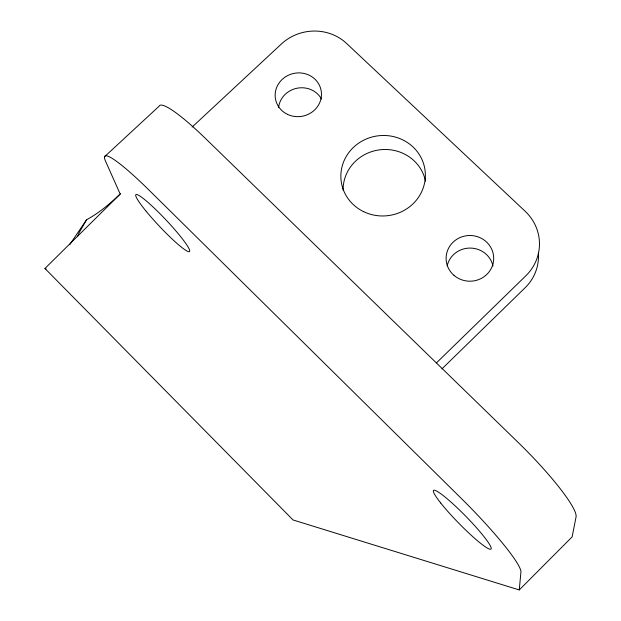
<?xml version="1.0" encoding="UTF-8"?>
<svg xmlns="http://www.w3.org/2000/svg" width="621" height="621" viewBox="0 0 621 621"><rect width="100%" height="100%" fill="white"/><g stroke="black" fill="none" stroke-linecap="round" stroke-linejoin="round"><path stroke-width="0.93" d="M519.257 589.95L520.926 572.205A83.113 10.115 45.6 0 0 461.333 498.461L149.265 190.337A79.123 9.354 46.8 0 0 105.586 161.266L120.21 194.086L44.945 268.482L293.019 519.956L519.257 589.95L572.127 536.886L576.055 516.959A82.678 12.474 45.4 0 0 518.061 442.338L205.186 138.188A78.727 11.543 46.8 0 0 159.085 106.23L104.561 156.702M77.765 236.089L79.061 232.774L86.622 219.694A60.928 19.15 -45 0 0 115.638 198.231L120.598 193.612M69.637 244.736L86.622 219.694M441.981 368.843L525.11 287.756A46.792 44.898 1.9 0 0 538.376 253.12M436.478 362.866L525.855 275.786A47.569 45.581 1.7 0 0 525.164 211.272L346.565 43.431A46.327 43.47 -10.2 0 0 281.429 43.951L192.161 127.026M44.945 268.482L46.195 268.924M278.55 107.666A22.837 21.518 -11.2 0 1 297.009 88.229A22.837 21.518 -11.2 0 1 321.523 99.081M343.118 190.166A41.599 39.643 -6.7 0 1 380.425 149.739A41.599 39.643 -6.7 0 1 425.509 181.192M447.182 265.842A23.412 22.519 0.4 0 1 470.144 248.066A23.412 22.519 0.4 0 1 492.989 266.005M145.756 210.775A39.084 4.564 46.7 0 0 189.358 251.66A39.084 4.564 46.7 0 0 152.968 206.902A39.084 4.564 46.7 0 0 145.756 210.775M440.7 502.994A41.048 4.929 45.6 0 0 489.728 549.166A41.048 4.929 45.6 0 0 456.319 506.977A41.048 4.929 45.6 0 0 440.7 502.994M287.445 114.334A23.21 21.828 -11.2 0 0 321.453 93.476A23.21 21.828 -11.2 0 0 286.017 76.499A23.21 21.828 -11.2 0 0 287.445 114.334M363.751 211.722A42.29 40.225 -6.8 0 0 425.315 173.337A42.29 40.225 -6.8 0 0 360.25 142.124A42.29 40.225 -6.8 0 0 363.751 211.722M454.029 275.39A23.808 22.861 0.2 0 0 493.198 263.048A23.808 22.861 0.2 0 0 462.474 236.64A23.808 22.861 0.2 0 0 454.029 275.39"/></g></svg>
